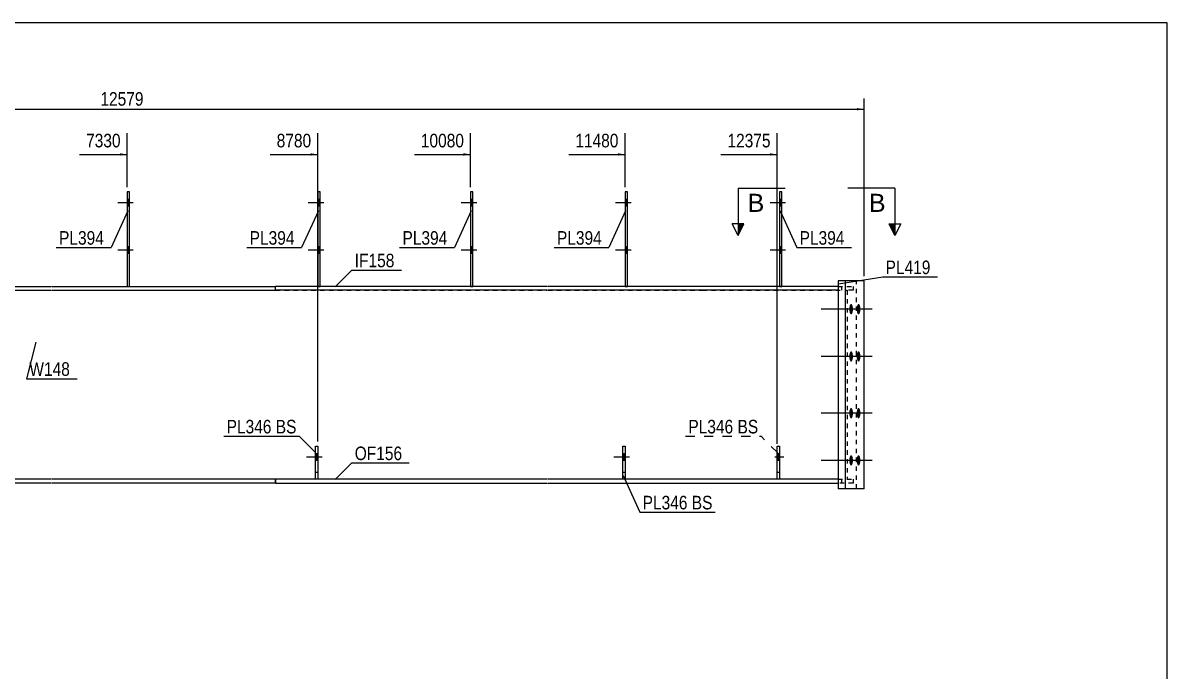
# Model space of a CAD drawing. Header units: millimetres. Extents: x -326 to 77, y -180 to 97.
# Drawn here: x -165.4 to 76.9, y -40.6 to 96.6 of the extents above; entities that cross this region are included whole.
import ezdxf

# ---------------------------------------------------------------- set-up
doc = ezdxf.new("R2010")
doc.units = ezdxf.units.MM
doc.linetypes.add('DXK_LINE_DOT1', pattern=[1.8814, 0.9407, -0.9407])
doc.linetypes.add('DXK_LINE_DOT2', pattern=[3.9198, 1.9599, -1.9599])
doc.styles.add('Arial', font='ARIAL.TTF', dxfattribs={"height": 0.2})
doc.styles.add('Arial Narrow', font='ARIALN.TTF', dxfattribs={"height": 0.2})

# ---------------------------------------------------------------- blocks, each defined once
blk = doc.blocks.new('Unknown-624482528-1210')
at = {"color": 5, "linetype": 'Continuous'}
for p, q in [((76.86, 96.56), (-323.14, 96.56)), ((76.86, -180.44), (76.86, 96.56))]:
    blk.add_line(p, q, dxfattribs=at)
blk = doc.blocks.new('Part-624482528-1328 - 1262')
at = {"color": 2, "linetype": 'Continuous'}
for p, q in [((-70.1, 60.8), (-70.6, 60.8)), ((-70.6, 60.8), (-70.6, 40.8)), ((-70.1, 40.8), (-70.1, 60.8))]:
    blk.add_line(p, q, dxfattribs=at)
at = {"color": 7, "linetype": 'DXK_LINE_DOT1'}
blk.add_line((-70.6, 40.8), (-70.1, 40.8), dxfattribs=at)
blk = doc.blocks.new('Part-624482528-1450 - 1262')
at = {"color": 2, "linetype": 'Continuous'}
for p, q in [((-86.65, 0), (-111.9, 0)), ((-111.9, 0), (-111.9, -0.8)), ((-54.3, 0), (-86.55, 0)), ((-21.6, 0), (-54.2, 0)), ((7.2, 0), (-21.5, 0)), ((-111.9, -0.8), (-86.65, -0.8)), ((-86.55, -0.8), (-54.3, -0.8)), ((-54.2, -0.8), (-21.6, -0.8)), ((-21.5, -0.8), (7.2, -0.8))]:
    blk.add_line(p, q, dxfattribs=at)
at = {"color": 7, "linetype": 'DXK_LINE_DOT1'}
for p, q in [((7.2, 0), (10.36, 0)), ((7.98, -0.8), (7.98, 0)), ((10.36, 0), (10.36, -0.8)), ((10.36, -0.8), (7.2, -0.8))]:
    blk.add_line(p, q, dxfattribs=at)
blk = doc.blocks.new('Bolt-624482528-1265 - 1262')
at = {"linetype": 'Continuous'}
for points in [[(-4.7, 57.8), (-4.7, 59.2), (-5.2, 59.2), (-5.2, 57.8)], [(-4.7, 57.8), (-4.7, 59.2), (-5.2, 59.2), (-5.2, 57.8)], [(-4.7, 47.8), (-4.7, 49.2), (-5.2, 49.2), (-5.2, 47.8)], [(-4.7, 47.8), (-4.7, 49.2), (-5.2, 49.2), (-5.2, 47.8)]]:
    blk.add_hatch(color=3, dxfattribs=at).paths.add_polyline_path(points)
at = {"color": 3, "linetype": 'Continuous'}
for p, q in [((-3.9, 58.5), (-7.2, 58.5)), ((-3.9, 58.5), (-7.2, 58.5)), ((-4.7, 59.2), (-5.2, 59.2)), ((-4.7, 59.2), (-5.2, 59.2)), ((-4.7, 57.8), (-5.2, 57.8)), ((-4.7, 57.8), (-5.2, 57.8)), ((-3.9, 48.5), (-7.2, 48.5)), ((-3.9, 48.5), (-7.2, 48.5)), ((-4.7, 49.2), (-5.2, 49.2)), ((-4.7, 49.2), (-5.2, 49.2)), ((-4.7, 47.8), (-5.2, 47.8)), ((-4.7, 47.8), (-5.2, 47.8))]:
    blk.add_line(p, q, dxfattribs=at)
blk = doc.blocks.new('Part-624482528-1395 - 1262')
at = {"color": 2, "linetype": 'Continuous'}
for p, q in [((12.71, 42), (7.2, 42)), ((7.2, 42), (7.2, -2)), ((8.78, -2), (8.78, 42)), ((12.71, -2), (12.71, 42)), ((12.71, -2), (7.2, -2))]:
    blk.add_line(p, q, dxfattribs=at)
at = {"color": 7, "linetype": 'DXK_LINE_DOT1'}
blk.add_line((11.13, -2), (11.13, 42), dxfattribs=at)
blk = doc.blocks.new('Bolt-624482528-1268 - 1262')
at = {"linetype": 'Continuous'}
for points in [[(-102.45, 57.8), (-102.45, 59.2), (-102.95, 59.2), (-102.95, 57.8)], [(-102.45, 57.8), (-102.45, 59.2), (-102.95, 59.2), (-102.95, 57.8)], [(-102.45, 47.8), (-102.45, 49.2), (-102.95, 49.2), (-102.95, 47.8)], [(-102.45, 47.8), (-102.45, 49.2), (-102.95, 49.2), (-102.95, 47.8)]]:
    blk.add_hatch(color=3, dxfattribs=at).paths.add_polyline_path(points)
at = {"color": 3, "linetype": 'Continuous'}
for p, q in [((-101.65, 58.5), (-104.95, 58.5)), ((-101.65, 58.5), (-104.95, 58.5)), ((-102.45, 59.2), (-102.95, 59.2)), ((-102.45, 59.2), (-102.95, 59.2)), ((-102.45, 57.8), (-102.95, 57.8)), ((-102.45, 57.8), (-102.95, 57.8)), ((-101.65, 48.5), (-104.95, 48.5)), ((-101.65, 48.5), (-104.95, 48.5)), ((-102.45, 49.2), (-102.95, 49.2)), ((-102.45, 49.2), (-102.95, 49.2)), ((-102.45, 47.8), (-102.95, 47.8)), ((-102.45, 47.8), (-102.95, 47.8))]:
    blk.add_line(p, q, dxfattribs=at)
blk = doc.blocks.new('Bolt-624482528-1518 - 1262')
at = {"linetype": 'Continuous'}
for points in [[(9.57, 36), (9.58, 36.23), (9.61, 36.45), (9.65, 36.65), (9.7, 36.82), (9.77, 36.95), (9.84, 37.05), (9.92, 37.09), (10, 37.09), (10.08, 37.05), (10.16, 36.95), (10.22, 36.82), (10.28, 36.65), (10.32, 36.45), (10.34, 36.23), (10.35, 36), (10.34, 35.77), (10.32, 35.55), (10.28, 35.35), (10.22, 35.18), (10.16, 35.05), (10.08, 34.95), (10, 34.91), (9.92, 34.91), (9.84, 34.95), (9.77, 35.05), (9.7, 35.18), (9.65, 35.35), (9.61, 35.55), (9.58, 35.77)], [(11.14, 36), (11.15, 36.23), (11.18, 36.45), (11.22, 36.65), (11.27, 36.82), (11.34, 36.95), (11.41, 37.05), (11.49, 37.09), (11.57, 37.09), (11.65, 37.05), (11.73, 36.95), (11.79, 36.82), (11.85, 36.65), (11.89, 36.45), (11.91, 36.23), (11.92, 36), (11.91, 35.77), (11.89, 35.55), (11.85, 35.35), (11.79, 35.18), (11.73, 35.05), (11.65, 34.95), (11.57, 34.91), (11.49, 34.91), (11.41, 34.95), (11.34, 35.05), (11.27, 35.18), (11.22, 35.35), (11.18, 35.55), (11.15, 35.77)], [(9.57, 26), (9.58, 26.23), (9.61, 26.45), (9.65, 26.65), (9.7, 26.82), (9.77, 26.95), (9.84, 27.05), (9.92, 27.09), (10, 27.09), (10.08, 27.05), (10.16, 26.95), (10.22, 26.82), (10.28, 26.65), (10.32, 26.45), (10.34, 26.23), (10.35, 26), (10.34, 25.77), (10.32, 25.55), (10.28, 25.35), (10.22, 25.18), (10.16, 25.05), (10.08, 24.95), (10, 24.91), (9.92, 24.91), (9.84, 24.95), (9.77, 25.05), (9.7, 25.18), (9.65, 25.35), (9.61, 25.55), (9.58, 25.77)], [(11.14, 26), (11.15, 26.23), (11.18, 26.45), (11.22, 26.65), (11.27, 26.82), (11.34, 26.95), (11.41, 27.05), (11.49, 27.09), (11.57, 27.09), (11.65, 27.05), (11.73, 26.95), (11.79, 26.82), (11.85, 26.65), (11.89, 26.45), (11.91, 26.23), (11.92, 26), (11.91, 25.77), (11.89, 25.55), (11.85, 25.35), (11.79, 25.18), (11.73, 25.05), (11.65, 24.95), (11.57, 24.91), (11.49, 24.91), (11.41, 24.95), (11.34, 25.05), (11.27, 25.18), (11.22, 25.35), (11.18, 25.55), (11.15, 25.77)], [(9.57, 14), (9.58, 14.23), (9.61, 14.45), (9.65, 14.65), (9.7, 14.82), (9.77, 14.95), (9.84, 15.05), (9.92, 15.09), (10, 15.09), (10.08, 15.05), (10.16, 14.95), (10.22, 14.82), (10.28, 14.65), (10.32, 14.45), (10.34, 14.23), (10.35, 14), (10.34, 13.77), (10.32, 13.55), (10.28, 13.35), (10.22, 13.18), (10.16, 13.05), (10.08, 12.95), (10, 12.91), (9.92, 12.91), (9.84, 12.95), (9.77, 13.05), (9.7, 13.18), (9.65, 13.35), (9.61, 13.55), (9.58, 13.77)], [(11.14, 14), (11.15, 14.23), (11.18, 14.45), (11.22, 14.65), (11.27, 14.82), (11.34, 14.95), (11.41, 15.05), (11.49, 15.09), (11.57, 15.09), (11.65, 15.05), (11.73, 14.95), (11.79, 14.82), (11.85, 14.65), (11.89, 14.45), (11.91, 14.23), (11.92, 14), (11.91, 13.77), (11.89, 13.55), (11.85, 13.35), (11.79, 13.18), (11.73, 13.05), (11.65, 12.95), (11.57, 12.91), (11.49, 12.91), (11.41, 12.95), (11.34, 13.05), (11.27, 13.18), (11.22, 13.35), (11.18, 13.55), (11.15, 13.77)], [(9.57, 4), (9.58, 4.23), (9.61, 4.45), (9.65, 4.65), (9.7, 4.82), (9.77, 4.95), (9.84, 5.05), (9.92, 5.09), (10, 5.09), (10.08, 5.05), (10.16, 4.95), (10.22, 4.82), (10.28, 4.65), (10.32, 4.45), (10.34, 4.23), (10.35, 4), (10.34, 3.77), (10.32, 3.55), (10.28, 3.35), (10.22, 3.18), (10.16, 3.05), (10.08, 2.95), (10, 2.91), (9.92, 2.91), (9.84, 2.95), (9.77, 3.05), (9.7, 3.18), (9.65, 3.35), (9.61, 3.55), (9.58, 3.77)], [(11.14, 4), (11.15, 4.23), (11.18, 4.45), (11.22, 4.65), (11.27, 4.82), (11.34, 4.95), (11.41, 5.05), (11.49, 5.09), (11.57, 5.09), (11.65, 5.05), (11.73, 4.95), (11.79, 4.82), (11.85, 4.65), (11.89, 4.45), (11.91, 4.23), (11.92, 4), (11.91, 3.77), (11.89, 3.55), (11.85, 3.35), (11.79, 3.18), (11.73, 3.05), (11.65, 2.95), (11.57, 2.91), (11.49, 2.91), (11.41, 2.95), (11.34, 3.05), (11.27, 3.18), (11.22, 3.35), (11.18, 3.55), (11.15, 3.77)]]:
    blk.add_hatch(color=3, dxfattribs=at).paths.add_polyline_path(points)
at = {"color": 3, "linetype": 'Continuous'}
for p, q in [((12.87, 36), (3.64, 36)), ((14.44, 36), (5.21, 36)), ((12.87, 26), (3.64, 26)), ((14.44, 26), (5.21, 26)), ((12.87, 14), (3.64, 14)), ((14.44, 14), (5.21, 14)), ((12.87, 4), (3.64, 4)), ((14.44, 4), (5.21, 4))]:
    blk.add_line(p, q, dxfattribs=at)
blk = doc.blocks.new('Bolt-624482528-1269 - 1262')
at = {"linetype": 'Continuous'}
for points in [[(-142.8, 57.8), (-142.8, 59.2), (-143.3, 59.2), (-143.3, 57.8)], [(-142.8, 57.8), (-142.8, 59.2), (-143.3, 59.2), (-143.3, 57.8)], [(-142.8, 47.8), (-142.8, 49.2), (-143.3, 49.2), (-143.3, 47.8)], [(-142.8, 47.8), (-142.8, 49.2), (-143.3, 49.2), (-143.3, 47.8)]]:
    blk.add_hatch(color=3, dxfattribs=at).paths.add_polyline_path(points)
at = {"color": 3, "linetype": 'Continuous'}
for p, q in [((-142, 58.5), (-145.3, 58.5)), ((-142, 58.5), (-145.3, 58.5)), ((-142.8, 59.2), (-143.3, 59.2)), ((-142.8, 59.2), (-143.3, 59.2)), ((-142.8, 57.8), (-143.3, 57.8)), ((-142.8, 57.8), (-143.3, 57.8)), ((-142, 48.5), (-145.3, 48.5)), ((-142, 48.5), (-145.3, 48.5)), ((-142.8, 49.2), (-143.3, 49.2)), ((-142.8, 49.2), (-143.3, 49.2)), ((-142.8, 47.8), (-143.3, 47.8)), ((-142.8, 47.8), (-143.3, 47.8))]:
    blk.add_line(p, q, dxfattribs=at)
blk = doc.blocks.new('Part-624482528-1648 - 1262')
at = {"color": 7, "linetype": 'DXK_LINE_DOT1'}
for p, q in [((-103.45, 0), (-103.45, 7)), ((-103.45, 7), (-102.95, 7)), ((-102.95, 7), (-102.95, 0)), ((-103.45, 1.5), (-102.95, 1.5))]:
    blk.add_line(p, q, dxfattribs=at)
blk = doc.blocks.new('Part-624482528-1653 - 1262')
at = {"color": 2, "linetype": 'Continuous'}
for p, q in [((-103.45, 0), (-103.45, 7)), ((-103.45, 7), (-102.95, 7)), ((-102.95, 7), (-102.95, 0))]:
    blk.add_line(p, q, dxfattribs=at)
blk = doc.blocks.new('Bolt-624482528-1654 - 1262')
at = {"linetype": 'Continuous'}
blk.add_hatch(color=3, dxfattribs=at).paths.add_polyline_path([(-102.95, 4), (-102.95, 5.4), (-103.45, 5.4), (-103.45, 4)])
at = {"color": 3, "linetype": 'Continuous'}
for p, q in [((-102.95, 5.4), (-103.45, 5.4)), ((-102, 4.7), (-105.3, 4.7)), ((-102.95, 4), (-103.45, 4))]:
    blk.add_line(p, q, dxfattribs=at)
blk = doc.blocks.new('Part-624482528-1516 - 1262')
at = {"color": 2, "linetype": 'Continuous'}
for p, q in [((-86.65, 40.8), (-111.9, 40.8)), ((-111.9, 40), (-111.9, 40.8)), ((-86.65, 40), (-111.9, 40)), ((-54.3, 40.8), (-86.55, 40.8)), ((-54.3, 40), (-86.55, 40)), ((-21.6, 40.8), (-54.2, 40.8)), ((-21.6, 40), (-54.2, 40)), ((7.2, 40.8), (-21.5, 40.8)), ((7.2, 40), (-21.5, 40))]:
    blk.add_line(p, q, dxfattribs=at)
at = {"color": 7, "linetype": 'DXK_LINE_DOT1'}
for p, q in [((7.2, 40.8), (10.36, 40.8)), ((7.98, 40), (7.98, 40.8)), ((10.36, 40), (9.14, 40)), ((10.36, 40.8), (10.36, 40))]:
    blk.add_line(p, q, dxfattribs=at)
blk = doc.blocks.new('Bolt-624482528-1329 - 1262')
at = {"linetype": 'Continuous'}
for points in [[(-70.1, 57.8), (-70.1, 59.2), (-70.6, 59.2), (-70.6, 57.8)], [(-70.1, 57.8), (-70.1, 59.2), (-70.6, 59.2), (-70.6, 57.8)], [(-70.1, 47.8), (-70.1, 49.2), (-70.6, 49.2), (-70.6, 47.8)], [(-70.1, 47.8), (-70.1, 49.2), (-70.6, 49.2), (-70.6, 47.8)]]:
    blk.add_hatch(color=3, dxfattribs=at).paths.add_polyline_path(points)
at = {"color": 3, "linetype": 'Continuous'}
for p, q in [((-69.3, 58.5), (-72.6, 58.5)), ((-69.3, 58.5), (-72.6, 58.5)), ((-70.1, 59.2), (-70.6, 59.2)), ((-70.1, 59.2), (-70.6, 59.2)), ((-70.1, 57.8), (-70.6, 57.8)), ((-70.1, 57.8), (-70.6, 57.8)), ((-69.3, 48.5), (-72.6, 48.5)), ((-69.3, 48.5), (-72.6, 48.5)), ((-70.1, 49.2), (-70.6, 49.2)), ((-70.1, 49.2), (-70.6, 49.2)), ((-70.1, 47.8), (-70.6, 47.8)), ((-70.1, 47.8), (-70.6, 47.8))]:
    blk.add_line(p, q, dxfattribs=at)
blk = doc.blocks.new('Bolt-624482528-1642 - 1262')
at = {"linetype": 'Continuous'}
blk.add_hatch(color=3, dxfattribs=at).paths.add_polyline_path([(-5.2, 4), (-5.2, 5.4), (-5.7, 5.4), (-5.7, 4)])
at = {"color": 3, "linetype": 'Continuous'}
for p, q in [((-5.2, 5.4), (-5.7, 5.4)), ((-4.4, 4.7), (-5.7, 4.7)), ((-5.2, 4), (-5.7, 4))]:
    blk.add_line(p, q, dxfattribs=at)
blk = doc.blocks.new('Part-624482528-1417 - 1262')
at = {"color": 2, "linetype": 'Continuous'}
for p, q in [((-204.35, -0.8), (-204.35, 0)), ((-159.35, 0), (-204.35, 0)), ((-127, 0), (-159.25, 0)), ((-111.9, 0), (-126.9, 0)), ((-111.9, -0.8), (-111.9, 0)), ((-159.35, -0.8), (-204.35, -0.8)), ((-127, -0.8), (-159.25, -0.8)), ((-111.9, -0.8), (-126.9, -0.8))]:
    blk.add_line(p, q, dxfattribs=at)
blk = doc.blocks.new('Bolt-624482528-5598 - 1262')
at = {"linetype": 'Continuous'}
for points in [[(-37.4, 57.8), (-37.4, 59.2), (-37.9, 59.2), (-37.9, 57.8)], [(-37.4, 57.8), (-37.4, 59.2), (-37.9, 59.2), (-37.9, 57.8)], [(-37.4, 47.8), (-37.4, 49.2), (-37.9, 49.2), (-37.9, 47.8)], [(-37.4, 47.8), (-37.4, 49.2), (-37.9, 49.2), (-37.9, 47.8)]]:
    blk.add_hatch(color=3, dxfattribs=at).paths.add_polyline_path(points)
at = {"color": 3, "linetype": 'Continuous'}
for p, q in [((-36.6, 58.5), (-39.9, 58.5)), ((-36.6, 58.5), (-39.9, 58.5)), ((-37.4, 59.2), (-37.9, 59.2)), ((-37.4, 59.2), (-37.9, 59.2)), ((-37.4, 57.8), (-37.9, 57.8)), ((-37.4, 57.8), (-37.9, 57.8)), ((-36.6, 48.5), (-39.9, 48.5)), ((-36.6, 48.5), (-39.9, 48.5)), ((-37.4, 49.2), (-37.9, 49.2)), ((-37.4, 49.2), (-37.9, 49.2)), ((-37.4, 47.8), (-37.9, 47.8)), ((-37.4, 47.8), (-37.9, 47.8))]:
    blk.add_line(p, q, dxfattribs=at)
blk = doc.blocks.new('Part-624482528-1613 - 1262')
at = {"color": 2, "linetype": 'Continuous'}
for p, q in [((-204.35, 40.8), (-159.35, 40.8)), ((-204.35, 40.8), (-204.35, 40)), ((-204.35, 40), (-159.35, 40)), ((-159.25, 40.8), (-127, 40.8)), ((-159.25, 40), (-127, 40)), ((-126.9, 40.8), (-111.9, 40.8)), ((-126.9, 40), (-111.9, 40)), ((-111.9, 40), (-111.9, 40.8))]:
    blk.add_line(p, q, dxfattribs=at)
blk = doc.blocks.new('Part-624482528-1549 - 1262')
at = {"color": 2, "linetype": 'Continuous'}
for p, q in [((-142.8, 60.8), (-143.3, 60.8)), ((-143.3, 60.8), (-143.3, 40.8)), ((-142.8, 40.8), (-142.8, 60.8))]:
    blk.add_line(p, q, dxfattribs=at)
at = {"color": 7, "linetype": 'DXK_LINE_DOT1'}
blk.add_line((-143.3, 40.8), (-142.8, 40.8), dxfattribs=at)
blk = doc.blocks.new('Part-624482528-1472 - 1262')
at = {"color": 2, "linetype": 'Continuous'}
blk.add_line((-174.35, 0), (-174.35, 40), dxfattribs=at)
at = {"color": 7, "linetype": 'DXK_LINE_DOT1'}
for p, q in [((-174.35, 40), (-159.35, 40)), ((-159.25, 40), (-127, 40)), ((-126.9, 40), (-86.65, 40)), ((-86.55, 40), (-54.3, 40)), ((-54.2, 40), (-21.6, 40)), ((-21.5, 40), (9.14, 40)), ((9.14, 40), (9.14, 0)), ((-159.35, 0), (-174.35, 0)), ((-127, 0), (-159.25, 0)), ((-86.65, 0), (-126.9, 0)), ((-54.3, 0), (-86.55, 0)), ((-21.6, 0), (-54.2, 0)), ((7.2, 0), (-21.5, 0))]:
    blk.add_line(p, q, dxfattribs=at)
blk = doc.blocks.new('Part-624482528-1554 - 1262')
at = {"color": 2, "linetype": 'Continuous'}
for p, q in [((-102.45, 60.8), (-102.95, 60.8)), ((-102.95, 60.8), (-102.95, 40.8)), ((-102.45, 40.8), (-102.45, 60.8))]:
    blk.add_line(p, q, dxfattribs=at)
at = {"color": 7, "linetype": 'DXK_LINE_DOT1'}
blk.add_line((-102.95, 40.8), (-102.45, 40.8), dxfattribs=at)
blk = doc.blocks.new('Part-624482528-1569 - 1262')
at = {"color": 2, "linetype": 'Continuous'}
for p, q in [((-4.7, 60.8), (-5.2, 60.8)), ((-5.2, 60.8), (-5.2, 40.8)), ((-4.7, 40.8), (-4.7, 60.8))]:
    blk.add_line(p, q, dxfattribs=at)
at = {"color": 7, "linetype": 'DXK_LINE_DOT1'}
blk.add_line((-5.2, 40.8), (-4.7, 40.8), dxfattribs=at)
blk = doc.blocks.new('Bolt-624482528-1655 - 1262')
at = {"color": 3, "linetype": 'DXK_LINE_DOT2'}
for p, q in [((-102.95, 5.4), (-103.45, 5.4)), ((-102, 4.7), (-105.3, 4.7)), ((-102.95, 4), (-103.45, 4))]:
    blk.add_line(p, q, dxfattribs=at)
blk = doc.blocks.new('Bolt-624482528-1643 - 1262')
at = {"color": 3, "linetype": 'DXK_LINE_DOT2'}
for p, q in [((-5.2, 5.4), (-5.7, 5.4)), ((-4.25, 4.7), (-7.55, 4.7)), ((-5.2, 4), (-5.7, 4))]:
    blk.add_line(p, q, dxfattribs=at)
blk = doc.blocks.new('Part-624482528-3115 - 1262')
at = {"color": 7, "linetype": 'DXK_LINE_DOT1'}
for p, q in [((-5.7, 0), (-5.7, 7)), ((-5.7, 7), (-5.2, 7)), ((-5.2, 7), (-5.2, 0)), ((-5.7, 1.5), (-5.2, 1.5))]:
    blk.add_line(p, q, dxfattribs=at)
blk = doc.blocks.new('Part-624482528-3118 - 1262')
at = {"color": 2, "linetype": 'Continuous'}
for p, q in [((-5.7, 0), (-5.7, 7)), ((-5.7, 7), (-5.2, 7)), ((-5.2, 7), (-5.2, 0))]:
    blk.add_line(p, q, dxfattribs=at)
blk = doc.blocks.new('Part-624482528-5591 - 1262')
at = {"color": 2, "linetype": 'Continuous'}
for p, q in [((-37.4, 60.8), (-37.9, 60.8)), ((-37.9, 60.8), (-37.9, 40.8)), ((-37.4, 40.8), (-37.4, 60.8))]:
    blk.add_line(p, q, dxfattribs=at)
at = {"color": 7, "linetype": 'DXK_LINE_DOT1'}
blk.add_line((-37.9, 40.8), (-37.4, 40.8), dxfattribs=at)
blk = doc.blocks.new('Part-624482528-5592 - 1262')
at = {"color": 7, "linetype": 'DXK_LINE_DOT1'}
for p, q in [((-38.4, 0), (-38.4, 7)), ((-38.4, 7), (-37.9, 7)), ((-37.9, 7), (-37.9, 0)), ((-38.4, 1.5), (-37.9, 1.5))]:
    blk.add_line(p, q, dxfattribs=at)
blk = doc.blocks.new('Part-624482528-5595 - 1262')
at = {"color": 2, "linetype": 'Continuous'}
for p, q in [((-38.4, 0), (-38.4, 7)), ((-38.4, 7), (-37.9, 7)), ((-37.9, 7), (-37.9, 0))]:
    blk.add_line(p, q, dxfattribs=at)
blk = doc.blocks.new('Bolt-624482528-5599 - 1262')
at = {"color": 3, "linetype": 'DXK_LINE_DOT2'}
for p, q in [((-37.9, 5.4), (-38.4, 5.4)), ((-36.95, 4.7), (-40.25, 4.7)), ((-37.9, 4), (-38.4, 4))]:
    blk.add_line(p, q, dxfattribs=at)
blk = doc.blocks.new('Bolt-624482528-5602 - 1262')
at = {"linetype": 'Continuous'}
blk.add_hatch(color=3, dxfattribs=at).paths.add_polyline_path([(-37.9, 4), (-37.9, 5.4), (-38.4, 5.4), (-38.4, 4)])
at = {"color": 3, "linetype": 'Continuous'}
for p, q in [((-37.9, 5.4), (-38.4, 5.4)), ((-36.95, 4.7), (-40.25, 4.7)), ((-37.9, 4), (-38.4, 4))]:
    blk.add_line(p, q, dxfattribs=at)
blk = doc.blocks.new('StraightDimension-624482528-7435 - 1262')
at = {"linetype": 'Continuous'}
blk.add_hatch(color=7, dxfattribs=at).paths.add_polyline_path([(-72.1, 68.98), (-70.6, 68.73), (-72.1, 68.48)])
at = {"color": 7, "linetype": 'Continuous'}
for p, q in [((-70.6, 61.8), (-70.6, 73.23)), ((-82.49, 68.73), (-70.6, 68.73))]:
    blk.add_line(p, q, dxfattribs=at)
at = {"color": 0}
blk.add_wipeout([(-71.38, 69.63), (-71.38, 73.83), (-81.72, 73.83), (-81.72, 69.63)], dxfattribs=at)
at = {"color": 3, "style": 'Arial Narrow'}
blk.add_text('10080', height=2.863, dxfattribs=at).set_placement((-81.12, 70.23))
blk = doc.blocks.new('StraightDimension-624482528-7436 - 1262')
at = {"linetype": 'Continuous'}
blk.add_hatch(color=7, dxfattribs=at).paths.add_polyline_path([(-104.45, 68.98), (-102.95, 68.73), (-104.45, 68.48)])
at = {"color": 7, "linetype": 'Continuous'}
for p, q in [((-102.95, 8), (-102.95, 73.23)), ((-113.01, 68.73), (-102.95, 68.73))]:
    blk.add_line(p, q, dxfattribs=at)
at = {"color": 0}
blk.add_wipeout([(-103.73, 69.63), (-103.73, 73.83), (-112.24, 73.83), (-112.24, 69.63)], dxfattribs=at)
at = {"color": 3, "style": 'Arial Narrow'}
blk.add_text('8780', height=2.863, dxfattribs=at).set_placement((-111.64, 70.23))
blk = doc.blocks.new('StraightDimension-624482528-7437 - 1262')
at = {"linetype": 'Continuous'}
blk.add_hatch(color=7, dxfattribs=at).paths.add_polyline_path([(-144.8, 68.98), (-143.3, 68.73), (-144.8, 68.48)])
at = {"color": 7, "linetype": 'Continuous'}
for p, q in [((-143.3, 61.8), (-143.3, 73.23)), ((-153.36, 68.73), (-143.3, 68.73))]:
    blk.add_line(p, q, dxfattribs=at)
at = {"color": 0}
blk.add_wipeout([(-144.08, 69.63), (-144.08, 73.83), (-152.59, 73.83), (-152.59, 69.63)], dxfattribs=at)
at = {"color": 3, "style": 'Arial Narrow'}
blk.add_text('7330', height=2.863, dxfattribs=at).set_placement((-151.99, 70.23))
blk = doc.blocks.new('StraightDimension-624482528-1743 - 1262')
at = {"linetype": 'Continuous'}
blk.add_hatch(color=7, dxfattribs=at).paths.add_polyline_path([(11.21, 78.55), (12.71, 78.3), (11.21, 78.05)])
at = {"color": 7, "linetype": 'Continuous'}
for p, q in [((12.71, 43), (12.71, 80.55)), ((-301.5, 78.3), (12.71, 78.3))]:
    blk.add_line(p, q, dxfattribs=at)
at = {"color": 0}
blk.add_wipeout([(-139.22, 78.45), (-139.22, 82.65), (-149.56, 82.65), (-149.56, 78.45)], dxfattribs=at)
at = {"color": 3, "style": 'Arial Narrow'}
blk.add_text('12579', height=2.863, dxfattribs=at).set_placement((-148.96, 79.05))
blk = doc.blocks.new('StraightDimension-624482528-7433 - 1262')
at = {"linetype": 'Continuous'}
blk.add_hatch(color=7, dxfattribs=at).paths.add_polyline_path([(-7.2, 68.98), (-5.7, 68.73), (-7.2, 68.48)])
at = {"color": 7, "linetype": 'Continuous'}
for p, q in [((-5.7, 7.51), (-5.7, 73.23)), ((-17.59, 68.73), (-5.7, 68.73))]:
    blk.add_line(p, q, dxfattribs=at)
at = {"color": 0}
blk.add_wipeout([(-6.48, 69.63), (-6.48, 73.83), (-16.82, 73.83), (-16.82, 69.63)], dxfattribs=at)
at = {"color": 3, "style": 'Arial Narrow'}
blk.add_text('12375', height=2.863, dxfattribs=at).set_placement((-16.22, 70.23))
blk = doc.blocks.new('StraightDimension-624482528-7434 - 1262')
at = {"linetype": 'Continuous'}
blk.add_hatch(color=7, dxfattribs=at).paths.add_polyline_path([(-39.4, 68.98), (-37.9, 68.73), (-39.4, 68.48)])
at = {"color": 7, "linetype": 'Continuous'}
for p, q in [((-37.9, 61.8), (-37.9, 73.23)), ((-49.79, 68.73), (-37.9, 68.73))]:
    blk.add_line(p, q, dxfattribs=at)
at = {"color": 0}
blk.add_wipeout([(-38.68, 69.63), (-38.68, 73.83), (-49.02, 73.83), (-49.02, 69.63)], dxfattribs=at)
at = {"color": 3, "style": 'Arial Narrow'}
blk.add_text('11480', height=2.863, dxfattribs=at).set_placement((-48.42, 70.23))
blk = doc.blocks.new('Mark-624482528-1512 - 1262')
at = {"color": 0}
blk.add_wipeout([(-86.71, 44.86), (-86.71, 47.86), (-95.12, 47.86), (-95.12, 44.86)], dxfattribs=at)
blk.add_wipeout([(-86.71, 44.86), (-86.71, 47.86), (-95.12, 47.86), (-95.12, 44.86)], dxfattribs=at)
at = {"color": 7, "linetype": 'Continuous'}
for p, q in [((-99.25, 40.73), (-95.72, 44.26)), ((-95.72, 44.26), (-85.21, 44.26))]:
    blk.add_line(p, q, dxfattribs=at)
at = {"color": 3, "style": 'Arial Narrow'}
blk.add_text('IF158', height=2.863, dxfattribs=at).set_placement((-95.12, 44.86))
blk = doc.blocks.new('SectionMark-624482528-1861 - 1262')
at = {"linetype": 'Continuous'}
for points in [[(-13.97, 54.08), (-12.72, 54.08), (-13.97, 51.58)], [(18, 54.08), (19.25, 54.08), (19.25, 51.58)]]:
    blk.add_hatch(color=30, dxfattribs=at).paths.add_polyline_path(points)
at = {"color": 30, "linetype": 'Continuous'}
for p, q in [((-13.97, 61.58), (-13.97, 51.58)), ((19.25, 61.58), (19.25, 51.58)), ((-13.97, 51.58), (-15.22, 54.08)), ((-12.72, 54.08), (-15.22, 54.08)), ((-13.97, 51.58), (-12.72, 54.08)), ((18, 54.08), (20.5, 54.08)), ((19.25, 51.58), (18, 54.08)), ((20.5, 54.08), (19.25, 51.58))]:
    blk.add_line(p, q, dxfattribs=at)
at = {"color": 0, "linetype": 'Continuous'}
for points in [[(-8.41, 56.58), (-8.41, 60.58), (-11.97, 60.58), (-11.97, 56.58)], [(17.25, 56.58), (17.25, 60.58), (13.7, 60.58), (13.7, 56.58)]]:
    blk.add_wipeout(points, dxfattribs=at)
at = {"color": 30, "linetype": 'Continuous'}
for p, q in [((-13.97, 61.58), (-3.97, 61.58)), ((19.25, 61.58), (9.25, 61.58))]:
    blk.add_line(p, q, dxfattribs=at)
at = {"color": 96, "linetype": 'Continuous', "style": 'Arial'}
for p in [(-11.97, 56.58), (13.7, 56.58)]:
    blk.add_text('B', height=3.82, dxfattribs=at).set_placement(p)
blk = doc.blocks.new('Mark-624482528-1324 - 1262')
at = {"color": 7, "linetype": 'Continuous'}
blk.add_line((-70.47, 56.77), (-74.01, 49.04), dxfattribs=at)
at = {"color": 0}
blk.add_wipeout([(-75.51, 49.64), (-75.51, 52.64), (-85.01, 52.64), (-85.01, 49.64)], dxfattribs=at)
blk.add_wipeout([(-75.51, 49.64), (-75.51, 52.64), (-85.01, 52.64), (-85.01, 49.64)], dxfattribs=at)
at = {"color": 7, "linetype": 'Continuous'}
blk.add_line((-85.61, 49.04), (-74.01, 49.04), dxfattribs=at)
at = {"color": 3, "style": 'Arial Narrow'}
blk.add_text('PL394', height=2.863, dxfattribs=at).set_placement((-85.01, 49.64))
blk = doc.blocks.new('Mark-624482528-1391 - 1262')
at = {"color": 0}
blk.add_wipeout([(26.77, 43.41), (26.77, 46.41), (17.26, 46.41), (17.26, 43.41)], dxfattribs=at)
blk.add_wipeout([(26.77, 43.41), (26.77, 46.41), (17.26, 46.41), (17.26, 43.41)], dxfattribs=at)
at = {"color": 7, "linetype": 'Continuous'}
for p, q in [((7.32, 41.38), (16.66, 42.81)), ((16.66, 42.81), (28.27, 42.81))]:
    blk.add_line(p, q, dxfattribs=at)
at = {"color": 3, "style": 'Arial Narrow'}
blk.add_text('PL419', height=2.863, dxfattribs=at).set_placement((17.26, 43.41))
blk = doc.blocks.new('Mark-624482528-1468 - 1262')
at = {"color": 0}
blk.add_wipeout([(-155.41, 21.89), (-155.41, 24.89), (-164, 24.89), (-164, 21.89)], dxfattribs=at)
blk.add_wipeout([(-155.41, 21.89), (-155.41, 24.89), (-164, 24.89), (-164, 21.89)], dxfattribs=at)
at = {"color": 7, "linetype": 'Continuous'}
for p, q in [((-162.65, 29.02), (-164.6, 21.29)), ((-164.6, 21.29), (-153.91, 21.29))]:
    blk.add_line(p, q, dxfattribs=at)
at = {"color": 3, "style": 'Arial Narrow'}
blk.add_text('W148', height=2.863, dxfattribs=at).set_placement((-164, 21.89))
blk = doc.blocks.new('Mark-624482528-1545 - 1262')
at = {"color": 7, "linetype": 'Continuous'}
blk.add_line((-143.17, 56.77), (-146.71, 49.04), dxfattribs=at)
at = {"color": 0}
blk.add_wipeout([(-148.21, 49.64), (-148.21, 52.64), (-157.71, 52.64), (-157.71, 49.64)], dxfattribs=at)
blk.add_wipeout([(-148.21, 49.64), (-148.21, 52.64), (-157.71, 52.64), (-157.71, 49.64)], dxfattribs=at)
at = {"color": 7, "linetype": 'Continuous'}
blk.add_line((-158.31, 49.04), (-146.71, 49.04), dxfattribs=at)
at = {"color": 3, "style": 'Arial Narrow'}
blk.add_text('PL394', height=2.863, dxfattribs=at).set_placement((-157.71, 49.64))
blk = doc.blocks.new('Mark-624482528-1550 - 1262')
at = {"color": 7, "linetype": 'Continuous'}
blk.add_line((-102.82, 56.77), (-106.36, 49.04), dxfattribs=at)
at = {"color": 0}
blk.add_wipeout([(-107.86, 49.64), (-107.86, 52.64), (-117.36, 52.64), (-117.36, 49.64)], dxfattribs=at)
blk.add_wipeout([(-107.86, 49.64), (-107.86, 52.64), (-117.36, 52.64), (-117.36, 49.64)], dxfattribs=at)
at = {"color": 7, "linetype": 'Continuous'}
blk.add_line((-117.96, 49.04), (-106.36, 49.04), dxfattribs=at)
at = {"color": 3, "style": 'Arial Narrow'}
blk.add_text('PL394', height=2.863, dxfattribs=at).set_placement((-117.36, 49.64))
blk = doc.blocks.new('Mark-624482528-1565 - 1262')
at = {"color": 0}
blk.add_wipeout([(8.57, 49.64), (8.57, 52.64), (-0.94, 52.64), (-0.94, 49.64)], dxfattribs=at)
blk.add_wipeout([(8.57, 49.64), (8.57, 52.64), (-0.94, 52.64), (-0.94, 49.64)], dxfattribs=at)
at = {"color": 7, "linetype": 'Continuous'}
for p, q in [((-5.07, 56.77), (-1.54, 49.04)), ((-1.54, 49.04), (10.07, 49.04))]:
    blk.add_line(p, q, dxfattribs=at)
at = {"color": 3, "style": 'Arial Narrow'}
blk.add_text('PL394', height=2.863, dxfattribs=at).set_placement((-0.94, 49.64))
blk = doc.blocks.new('MarkSet-624482528-3183 - 1262')
at = {"color": 0}
blk.add_wipeout([(-14.99, 9.71), (-14.99, 12.71), (-24.49, 12.71), (-24.49, 9.71)], dxfattribs=at)
blk.add_wipeout([(-14.99, 9.71), (-14.99, 12.71), (-24.49, 12.71), (-24.49, 9.71)], dxfattribs=at)
blk.add_wipeout([(-9.71, 9.71), (-9.71, 12.71), (-14.09, 12.71), (-14.09, 9.71)], dxfattribs=at)
blk.add_wipeout([(-9.71, 9.71), (-9.71, 12.71), (-14.09, 12.71), (-14.09, 9.71)], dxfattribs=at)
at = {"color": 7, "linetype": 'DXK_LINE_DOT2'}
for p in [(-25.09, 9.11), (-5.57, 5.57)]:
    blk.add_line(p, (-9.11, 9.11), dxfattribs=at)
at = {"color": 3, "style": 'Arial Narrow'}
for s, p in [('PL346', (-24.49, 9.71)), ('BS', (-14.09, 9.71))]:
    blk.add_text(s, height=2.863, dxfattribs=at).set_placement(p)
blk = doc.blocks.new('MarkSet-624482528-5499 - 1262')
at = {"color": 0}
blk.add_wipeout([(-112.74, 9.71), (-112.74, 12.71), (-122.24, 12.71), (-122.24, 9.71)], dxfattribs=at)
blk.add_wipeout([(-112.74, 9.71), (-112.74, 12.71), (-122.24, 12.71), (-122.24, 9.71)], dxfattribs=at)
blk.add_wipeout([(-107.46, 9.71), (-107.46, 12.71), (-111.84, 12.71), (-111.84, 9.71)], dxfattribs=at)
blk.add_wipeout([(-107.46, 9.71), (-107.46, 12.71), (-111.84, 12.71), (-111.84, 9.71)], dxfattribs=at)
at = {"color": 7, "linetype": 'Continuous'}
for p in [(-122.84, 9.11), (-103.32, 5.57)]:
    blk.add_line(p, (-106.86, 9.11), dxfattribs=at)
at = {"color": 3, "style": 'Arial Narrow'}
for s, p in [('PL346', (-122.24, 9.71)), ('BS', (-111.84, 9.71))]:
    blk.add_text(s, height=2.863, dxfattribs=at).set_placement(p)
blk = doc.blocks.new('Mark-624482528-5504 - 1262')
at = {"color": 0}
blk.add_wipeout([(-85.07, 4.06), (-85.07, 7.06), (-95.12, 7.06), (-95.12, 4.06)], dxfattribs=at)
blk.add_wipeout([(-85.07, 4.06), (-85.07, 7.06), (-95.12, 7.06), (-95.12, 4.06)], dxfattribs=at)
at = {"color": 7, "linetype": 'Continuous'}
for p, q in [((-99.25, -0.07), (-95.72, 3.46)), ((-95.72, 3.46), (-83.57, 3.46))]:
    blk.add_line(p, q, dxfattribs=at)
at = {"color": 3, "style": 'Arial Narrow'}
blk.add_text('OF156', height=2.863, dxfattribs=at).set_placement((-95.12, 4.06))
blk = doc.blocks.new('MarkSet-624482528-5661 - 1262')
at = {"color": 0}
blk.add_wipeout([(-24.67, -6.36), (-24.67, -3.36), (-34.17, -3.36), (-34.17, -6.36)], dxfattribs=at)
blk.add_wipeout([(-24.67, -6.36), (-24.67, -3.36), (-34.17, -3.36), (-34.17, -6.36)], dxfattribs=at)
at = {"color": 7, "linetype": 'Continuous'}
blk.add_line((-38.31, 0.77), (-34.77, -6.96), dxfattribs=at)
at = {"color": 0}
blk.add_wipeout([(-19.39, -6.36), (-19.39, -3.36), (-23.77, -3.36), (-23.77, -6.36)], dxfattribs=at)
blk.add_wipeout([(-19.39, -6.36), (-19.39, -3.36), (-23.77, -3.36), (-23.77, -6.36)], dxfattribs=at)
at = {"color": 7, "linetype": 'Continuous'}
blk.add_line((-34.77, -6.96), (-18.79, -6.96), dxfattribs=at)
at = {"color": 3, "style": 'Arial Narrow'}
for s, p in [('PL346', (-34.17, -6.36)), ('BS', (-23.77, -6.36))]:
    blk.add_text(s, height=2.863, dxfattribs=at).set_placement(p)
blk = doc.blocks.new('Mark-624482528-5666 - 1262')
at = {"color": 7, "linetype": 'Continuous'}
blk.add_line((-37.77, 56.77), (-41.31, 49.04), dxfattribs=at)
at = {"color": 0}
blk.add_wipeout([(-42.81, 49.64), (-42.81, 52.64), (-52.31, 52.64), (-52.31, 49.64)], dxfattribs=at)
blk.add_wipeout([(-42.81, 49.64), (-42.81, 52.64), (-52.31, 52.64), (-52.31, 49.64)], dxfattribs=at)
at = {"color": 7, "linetype": 'Continuous'}
blk.add_line((-52.91, 49.04), (-41.31, 49.04), dxfattribs=at)
at = {"color": 3, "style": 'Arial Narrow'}
blk.add_text('PL394', height=2.863, dxfattribs=at).set_placement((-52.31, 49.64))

msp = doc.modelspace()

# ---------------------------------------------------------------- block references
for name in ['Unknown-624482528-1210', 'Part-624482528-1549 - 1262', 'Part-624482528-1554 - 1262', 'Part-624482528-1328 - 1262', 'Part-624482528-5591 - 1262', 'Part-624482528-1569 - 1262', 'Bolt-624482528-1269 - 1262', 'Bolt-624482528-1268 - 1262', 'Bolt-624482528-1329 - 1262', 'Bolt-624482528-5598 - 1262', 'Bolt-624482528-1265 - 1262', 'Part-624482528-1395 - 1262', 'Part-624482528-1613 - 1262', 'Part-624482528-1472 - 1262', 'Part-624482528-1516 - 1262', 'Bolt-624482528-1518 - 1262', 'Bolt-624482528-1654 - 1262', 'Bolt-624482528-1655 - 1262', 'Part-624482528-1648 - 1262', 'Part-624482528-1653 - 1262', 'Bolt-624482528-5599 - 1262', 'Bolt-624482528-5602 - 1262', 'Part-624482528-5592 - 1262', 'Part-624482528-5595 - 1262', 'Bolt-624482528-1643 - 1262', 'Part-624482528-3115 - 1262', 'Part-624482528-3118 - 1262', 'Bolt-624482528-1642 - 1262', 'Part-624482528-1417 - 1262', 'Part-624482528-1450 - 1262']:
    msp.add_blockref(name, (0, 0))

# ---------------------------------------------------------------- next in the draw order: block references
for name in ['StraightDimension-624482528-7437 - 1262', 'StraightDimension-624482528-7436 - 1262', 'StraightDimension-624482528-7435 - 1262', 'Mark-624482528-1468 - 1262', 'Mark-624482528-5504 - 1262', 'MarkSet-624482528-5661 - 1262']:
    msp.add_blockref(name, (0, 0))

# ---------------------------------------------------------------- next in the draw order: block references
for name in ['StraightDimension-624482528-1743 - 1262', 'MarkSet-624482528-5499 - 1262']:
    msp.add_blockref(name, (0, 0))

# ---------------------------------------------------------------- next in the draw order: block references
for name in ['StraightDimension-624482528-7434 - 1262', 'StraightDimension-624482528-7433 - 1262', 'Mark-624482528-1545 - 1262', 'Mark-624482528-1550 - 1262', 'Mark-624482528-5666 - 1262', 'Mark-624482528-1512 - 1262', 'Mark-624482528-1391 - 1262']:
    msp.add_blockref(name, (0, 0))

# ---------------------------------------------------------------- next in the draw order: block references
for name in ['SectionMark-624482528-1861 - 1262', 'Mark-624482528-1324 - 1262', 'MarkSet-624482528-3183 - 1262']:
    msp.add_blockref(name, (0, 0))

# ---------------------------------------------------------------- next in the draw order: block references
msp.add_blockref('Mark-624482528-1565 - 1262', (0, 0))

doc.saveas('drawing.dxf')
